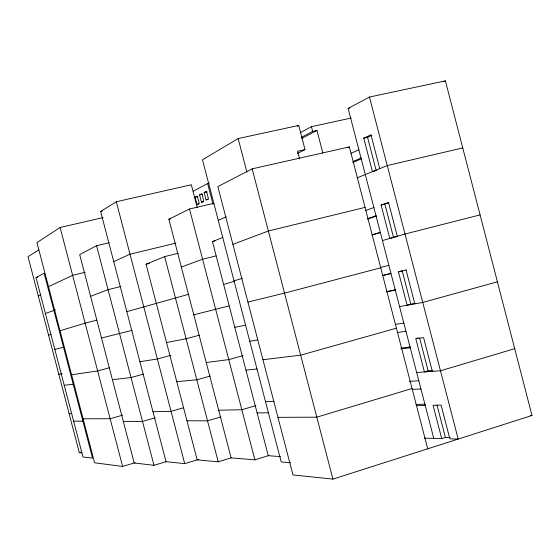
<?xml version="1.0" encoding="UTF-8"?>
<svg xmlns="http://www.w3.org/2000/svg" width="560" height="560" viewBox="0 0 560 560"><rect width="100%" height="100%" fill="white"/><g stroke="black" fill="none" stroke-linecap="round" stroke-linejoin="round"><path stroke-width="0.84" d="M103.124 217.595L60.109 227.479L36.96 242.599L94.612 462.791L122.626 466.445L135.051 462.742M38.773 249.956L28 256.662L79.324 452.641L81.9 452.907M198.842 459.368L184.709 463.638L166.026 461.692L100.646 211.484L116.305 201.747L191.324 184.765L197.26 207.515M297.437 153.398L305.018 149.597L298.739 125.447L238.161 138.558L202.489 159.796L281.225 461.979L290.654 462.749M297.213 126.294L298.739 125.447M300.181 132.734L311.437 126.686L351.162 118.048M193.256 191.233L207.62 183.554L209.3 183.176M433.769 438.389L348.145 108.437L369.474 97.034L445.403 80.885L532 415.464L332.927 479.115L292.964 474.943L217.84 186.571L252.182 168.854L349.356 146.923L427.714 448.805M301.371 137.326L312.655 131.376L316.974 130.431L322.84 153.027M36.015 277.571L44.17 273.28L92.568 458.129L83.006 457.009L36.015 277.571L37.695 277.165M109.13 242.732L96.572 245.707L79.695 254.59L134.197 462.994L153.979 465.311L166.537 461.538M301.826 138.383L316.974 130.431M195.069 197.211L197.309 196.056L199.213 203.371L196.966 204.498L195.069 197.211L197.841 196.574M199.57 194.88L201.859 193.69L203.784 201.089L201.488 202.237L199.57 194.88L202.37 194.236M204.169 192.493L206.507 191.282L208.453 198.758L206.108 199.934L204.169 192.493L206.997 191.849M443.891 81.641L445.403 80.885M268.947 455.511L254.891 459.83L231.119 457.884L168.868 219.261L189.497 208.999L213.941 203.308M375.466 170.912L372.442 171.619L363.762 138.18L370.972 134.785L379.75 168.63M48.503 286.685L72.632 275.331L85.232 272.265M363.762 138.18L367.556 137.333L371.903 135.289M347.781 147.658L349.356 146.923M351.015 153.335L358.869 149.758M38.276 295.897L40.663 294.812M113.736 261.59L130.004 254.198L175.854 243.131M218.26 220.325L226.121 216.86M353.129 161.483L361.011 158.018M352.821 162.547L361.543 158.725M231.609 457.737L218.218 461.818L197.176 459.872L146.083 264.201L164.661 256.599L178.178 253.295M357.364 177.786L387.247 165.564L462.756 147.924M280.434 456.582L268.268 455.714L212.45 241.577L222.845 237.426M45.423 313.495L55.552 309.862M90.608 296.317L108.066 289.681L120.799 286.503M232.89 244.335L268.359 231.007L365.05 207.396M181.335 267.05L202.594 259.231L216.027 255.906M365.624 210.448L373.87 207.571M397.74 236.278L389.781 238.455L381.108 205.044L388.528 202.454L397.299 236.271M381.108 205.044L388.605 202.825M367.738 218.596L376.012 215.831M367.493 219.058L376.425 216.076M424.403 438.13L441.714 438.613L445.41 437.437L450.31 437.563M371.966 234.878L380.296 232.337M372.498 234.948L380.674 232.456M60.046 330.75L85.141 323.155L96.859 320.145M412.069 388.528L316.806 417.165L277.963 417.354M48.545 335.111L51.023 334.369M126.826 311.668L156.38 303.359M156.31 303.373L188.86 294.238M514.71 348.67L440.468 370.783L416.675 372.512M234.017 280.812L242.326 278.348M432.915 370.496L428.134 370.846L424.417 371.952L415.765 338.597L423.591 337.624L432.348 371.378M223.629 284.452L234.283 281.302M220.948 416.892L207.515 420.819L186.963 420.777M382.438 240.59L404.999 234.031L480.088 214.9M79.324 452.641L80.962 452.158M255.941 405.608L241.829 409.731L218.687 410.221M183.631 407.722L171.045 411.334L152.971 411.712M155.113 417.816L142.513 421.442L123.312 421.358M416.507 338.387L417.998 337.96M122.605 415.17L110.138 418.712L83.097 418.803M396.41 328.195L300.671 355.159L262.948 359.723M210.287 376.019L196.812 379.799L176.75 381.661M497.406 281.813L422.744 302.442L399.56 306.579M242.921 355.67L228.76 359.597L206.241 362.53M143.682 374.073L131.04 377.545L112.413 379.701M410.844 304.206L407.106 305.235L398.447 271.852L402.192 270.858L410.844 304.206L415.499 303.366M170.849 355.327L157.374 358.988L139.902 361.704M109.326 367.787L97.643 370.951L71.575 374.794M199.619 335.125L186.102 338.758L166.53 342.531M132.244 330.302L101.514 338.023M229.061 305.921L193.788 314.804M380.737 267.82L284.522 293.111L247.926 302.05M380.415 267.435L388.864 265.342M146.083 264.201L149.45 263.375M212.45 241.577L214.963 240.961M54.824 349.398L63.539 347.27M168.868 219.261L170.562 218.862M383.81 275.135L390.467 273.581M382.529 275.576L390.999 273.595M398.447 271.852L406.448 269.864M201.488 202.237L203.588 201.754M196.966 204.498L199.045 204.015M206.108 199.934L208.222 199.444M100.646 211.484L102.34 211.099M305.018 149.597L297.57 151.263L299.537 158.823M348.145 108.437L349.839 108.073M386.33 291.655L395.542 289.751M386.757 291.844L395.283 290.087M234.801 327.306L245.707 325.15M249.767 341.25L257.495 339.997M58.807 374.311L62.23 373.779M395.199 324.38L403.844 323.071M397.516 332.486L405.979 331.317M64.225 385.287L73.22 384.244M400.974 348.068L410.403 347.004M400.883 348.845L410.256 347.795M245.959 370.132L257.124 368.977M409.318 381.325L418.81 380.751M412.286 389.396L420.945 388.99M265.503 401.639L274.169 401.324M415.933 404.432L425.348 404.208M416.507 405.65L425.222 405.461M69.069 413.483L71.561 413.434M257.117 412.937L268.17 412.783M530.292 415.478L532 415.464M73.612 421.155L82.894 421.19M164.661 256.599L218.218 461.818M116.305 201.747L184.709 463.638M96.572 245.707L153.979 465.311M60.109 227.479L122.626 466.445M369.474 97.034L458.178 439.068L449.848 438.837L441.098 405.111L433.069 405.286L441.714 438.613M406.07 270.067L414.827 303.856M367.556 137.333L376.222 170.737M384.881 204.12L393.54 237.496M419.706 338.366L428.134 370.846M436.989 404.978L445.41 437.437M311.437 126.686L312.655 131.376M252.182 168.854L332.927 479.115M238.161 138.558L246.904 172.137M207.62 183.554L213.066 204.449M189.497 208.999L254.891 459.83"/></g></svg>
